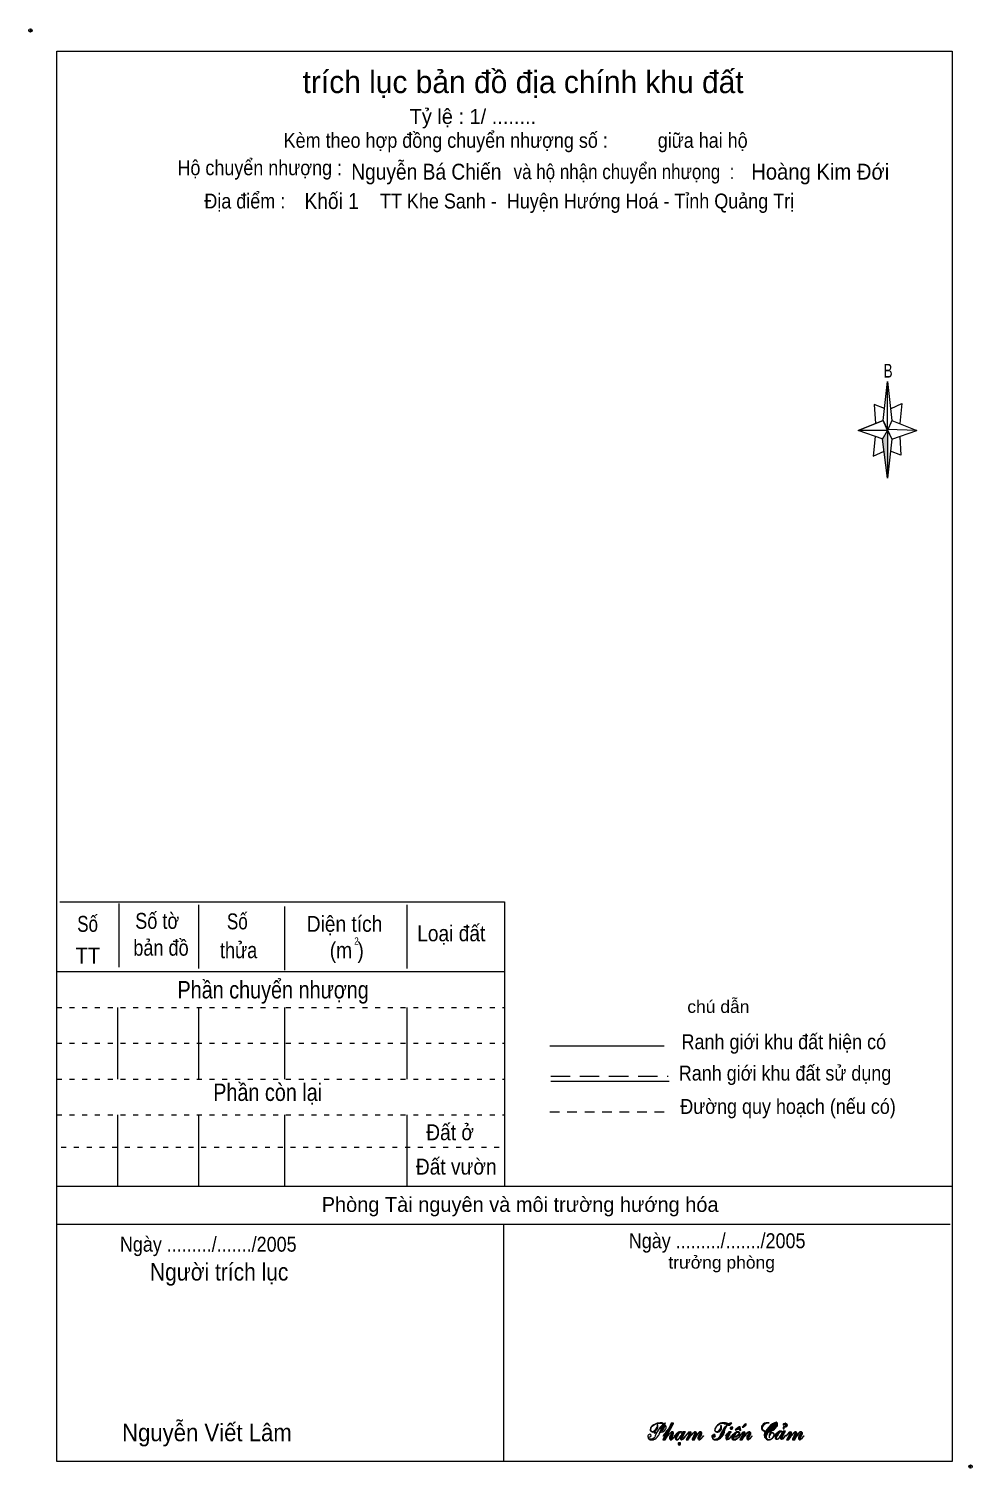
# Model space of a CAD drawing. Header units: centimetres. Extents: x 0.4 to 41.3, y 0.7 to 29.8.
# Drawn here: x 22.38 to 41.34, y 0.75 to 29.68 of the extents above; entities that cross this region are included whole.
import ezdxf
from ezdxf.enums import TextEntityAlignment as Align

# ---------------------------------------------------------------- set-up
doc = ezdxf.new("R2010")
doc.units = ezdxf.units.CM
doc.header["$LTSCALE"] = 0.13
doc.header["$PDMODE"] = 32
doc.header["$PDSIZE"] = 0.065
for name, pattern in [('DOTTED', [1.5, 0.3, -1.2]), ('MEDIUM_DASHED', [4.5, 3, -1.5]), ('SHORT_DASHED', [2.7, 1.5, -1.2])]:
    doc.linetypes.add(name, pattern=pattern)
doc.layers.add('1', color=7, linetype='DOTTED', lineweight=13)
doc.layers.add('5', color=7, linetype='Continuous', lineweight=13)
doc.layers.add('34', color=7, linetype='Continuous')

msp = doc.modelspace()

# ---------------------------------------------------------------- hatches: boundary and pattern name
at = {"layer": '5'}
for points in [[(39.64, 21.61), (39.64, 20.65), (39.54, 21.43)], [(35.11, 1.5), (35.09, 1.49), (35.07, 1.48), (35.08, 1.51), (35.09, 1.54), (35.09, 1.56), (35.1, 1.57), (35.11, 1.59), (35.12, 1.61), (35.14, 1.63), (35.15, 1.62), (35.16, 1.59), (35.16, 1.58), (35.15, 1.57), (35.14, 1.54), (35.13, 1.52)], [(35.25, 1.56), (35.24, 1.54), (35.2, 1.5), (35.17, 1.45), (35.13, 1.4), (35.13, 1.39), (35.16, 1.44), (35.19, 1.47), (35.21, 1.5), (35.22, 1.5), (35.22, 1.5), (35.21, 1.48), (35.19, 1.44), (35.17, 1.41), (35.16, 1.39), (35.14, 1.35), (35.12, 1.32), (35.17, 1.32), (35.19, 1.35), (35.22, 1.39), (35.27, 1.45), (35.29, 1.47), (35.31, 1.48), (35.31, 1.47), (35.3, 1.45), (35.27, 1.4), (35.26, 1.38), (35.26, 1.36), (35.26, 1.34), (35.27, 1.33), (35.27, 1.32), (35.29, 1.32), (35.31, 1.33), (35.33, 1.35), (35.37, 1.39), (35.37, 1.4), (35.35, 1.37), (35.33, 1.36), (35.32, 1.34), (35.3, 1.33), (35.29, 1.33), (35.28, 1.33), (35.28, 1.33), (35.29, 1.34), (35.29, 1.34), (35.31, 1.37), (35.33, 1.41), (35.34, 1.45), (35.33, 1.47), (35.33, 1.48), (35.32, 1.48), (35.3, 1.48), (35.28, 1.46), (35.23, 1.41), (35.2, 1.38), (35.2, 1.37), (35.2, 1.38), (35.28, 1.53), (35.33, 1.63), (35.34, 1.64), (35.34, 1.65), (35.34, 1.65), (35.33, 1.65), (35.33, 1.65), (35.29, 1.65), (35.25, 1.56)], [(35.36, 1.4), (35.43, 1.4), (35.43, 1.41), (35.43, 1.41), (35.44, 1.43), (35.45, 1.45), (35.47, 1.46), (35.48, 1.48), (35.49, 1.48), (35.5, 1.48), (35.51, 1.47), (35.51, 1.46), (35.5, 1.44), (35.49, 1.4), (35.53, 1.4), (35.55, 1.43), (35.55, 1.43), (35.55, 1.43), (35.55, 1.44), (35.56, 1.44), (35.56, 1.45), (35.56, 1.45), (35.57, 1.47), (35.58, 1.48), (35.58, 1.48), (35.57, 1.48), (35.56, 1.48), (35.55, 1.48), (35.54, 1.48), (35.54, 1.48), (35.53, 1.48), (35.52, 1.47), (35.52, 1.46), (35.51, 1.47), (35.5, 1.48), (35.48, 1.48), (35.46, 1.48), (35.44, 1.47), (35.39, 1.43), (35.38, 1.42), (35.37, 1.41), (35.37, 1.41)], [(35.62, 1.44), (35.65, 1.46), (35.66, 1.48), (35.67, 1.47), (35.65, 1.43), (35.64, 1.41), (35.63, 1.39), (35.6, 1.34), (35.59, 1.32), (35.59, 1.32), (35.6, 1.32), (35.62, 1.32), (35.63, 1.32), (35.64, 1.33), (35.66, 1.36), (35.68, 1.39), (35.7, 1.41), (35.74, 1.46), (35.77, 1.48), (35.77, 1.47), (35.74, 1.39), (35.71, 1.34), (35.71, 1.32), (35.71, 1.32), (35.71, 1.32), (35.72, 1.32), (35.73, 1.32), (35.74, 1.32), (35.75, 1.32), (35.76, 1.32), (35.77, 1.35), (35.83, 1.43), (35.86, 1.47), (35.88, 1.48), (35.88, 1.47), (35.87, 1.44), (35.84, 1.4), (35.84, 1.38), (35.83, 1.37), (35.83, 1.36), (35.83, 1.34), (35.84, 1.33), (35.85, 1.32), (35.86, 1.32), (35.88, 1.33), (35.9, 1.35), (35.94, 1.39), (35.94, 1.4), (35.94, 1.39), (35.93, 1.39), (35.92, 1.38), (35.89, 1.34), (35.88, 1.33), (35.86, 1.33), (35.86, 1.33), (35.87, 1.36), (35.9, 1.41), (35.91, 1.44), (35.91, 1.46), (35.9, 1.47), (35.89, 1.48), (35.88, 1.48), (35.86, 1.48), (35.84, 1.46), (35.8, 1.41), (35.79, 1.4), (35.79, 1.4), (35.79, 1.4), (35.79, 1.4), (35.79, 1.41), (35.8, 1.45), (35.79, 1.47), (35.78, 1.48), (35.76, 1.48), (35.74, 1.46), (35.69, 1.41), (35.68, 1.4), (35.68, 1.4), (35.68, 1.4), (35.68, 1.41), (35.69, 1.46), (35.69, 1.47), (35.67, 1.48), (35.64, 1.47), (35.61, 1.43), (35.58, 1.4), (35.58, 1.39)], [(36.26, 1.38), (36.22, 1.34), (36.2, 1.33), (36.19, 1.33), (36.18, 1.32), (36.15, 1.33), (36.13, 1.34), (36.13, 1.35), (36.13, 1.37), (36.15, 1.38), (36.17, 1.38), (36.18, 1.4), (36.17, 1.42), (36.15, 1.43), (36.14, 1.42), (36.12, 1.41), (36.11, 1.4), (36.11, 1.38), (36.12, 1.36), (36.13, 1.34), (36.16, 1.32), (36.19, 1.32), (36.22, 1.32), (36.24, 1.33), (36.26, 1.34), (36.28, 1.35), (36.31, 1.38), (36.34, 1.42), (36.35, 1.44), (36.36, 1.47), (36.37, 1.52), (36.38, 1.55), (36.4, 1.58), (36.41, 1.6), (36.41, 1.6), (36.4, 1.6), (36.37, 1.57), (36.35, 1.55), (36.34, 1.53), (36.31, 1.48), (36.28, 1.43), (36.26, 1.38)], [(36.29, 1.61), (36.28, 1.57), (36.28, 1.55), (36.28, 1.55), (36.27, 1.53), (36.24, 1.5), (36.22, 1.48), (36.21, 1.48), (36.19, 1.48), (36.18, 1.49), (36.17, 1.51), (36.18, 1.54), (36.19, 1.56), (36.2, 1.59), (36.23, 1.61), (36.27, 1.64), (36.3, 1.65), (36.32, 1.65), (36.34, 1.65), (36.36, 1.64), (36.37, 1.64), (36.38, 1.64), (36.4, 1.63), (36.43, 1.61), (36.45, 1.61), (36.47, 1.61), (36.48, 1.62), (36.5, 1.64), (36.51, 1.65), (36.51, 1.65), (36.5, 1.65), (36.49, 1.65), (36.48, 1.65), (36.46, 1.64), (36.41, 1.65), (36.38, 1.66), (36.35, 1.66), (36.31, 1.66), (36.28, 1.65), (36.25, 1.63), (36.22, 1.61), (36.2, 1.59), (36.18, 1.56), (36.17, 1.54), (36.17, 1.51), (36.17, 1.5), (36.18, 1.49), (36.19, 1.48), (36.21, 1.47), (36.23, 1.47), (36.25, 1.48), (36.27, 1.49), (36.29, 1.51), (36.3, 1.53), (36.3, 1.56), (36.3, 1.59), (36.29, 1.61), (36.29, 1.61)], [(36.43, 1.45), (36.43, 1.45), (36.43, 1.44), (36.42, 1.43), (36.41, 1.4), (36.39, 1.37), (36.39, 1.35), (36.39, 1.34), (36.4, 1.33), (36.4, 1.32), (36.41, 1.32), (36.44, 1.33), (36.47, 1.35), (36.49, 1.37), (36.5, 1.39), (36.5, 1.4), (36.49, 1.38), (36.47, 1.36), (36.44, 1.33), (36.42, 1.33), (36.42, 1.33), (36.43, 1.36), (36.47, 1.43), (36.47, 1.44), (36.48, 1.46), (36.5, 1.47), (36.5, 1.48), (36.49, 1.48), (36.45, 1.48), (36.42, 1.44), (36.38, 1.39), (36.38, 1.39)], [(36.48, 1.54), (36.49, 1.53), (36.51, 1.53), (36.52, 1.53), (36.53, 1.56), (36.53, 1.57), (36.51, 1.57), (36.49, 1.57), (36.48, 1.56)], [(36.53, 1.42), (36.58, 1.42), (36.58, 1.43), (36.59, 1.43), (36.59, 1.44), (36.6, 1.45), (36.62, 1.47), (36.64, 1.47), (36.64, 1.47), (36.65, 1.46), (36.65, 1.44), (36.64, 1.42), (36.66, 1.42), (36.67, 1.43), (36.67, 1.45), (36.67, 1.46), (36.66, 1.47), (36.65, 1.48), (36.63, 1.48), (36.6, 1.48), (36.58, 1.46)], [(36.58, 1.52), (36.59, 1.51), (36.65, 1.54), (36.68, 1.5), (36.69, 1.51), (36.68, 1.58), (36.66, 1.58)], [(36.76, 1.48), (36.73, 1.47), (36.71, 1.44), (36.67, 1.4), (36.67, 1.39), (36.71, 1.44), (36.72, 1.46), (36.73, 1.47), (36.75, 1.48), (36.75, 1.48), (36.75, 1.47), (36.75, 1.47), (36.73, 1.43), (36.71, 1.39), (36.68, 1.34), (36.67, 1.32), (36.67, 1.32), (36.68, 1.32), (36.68, 1.32), (36.69, 1.32), (36.71, 1.32), (36.72, 1.32), (36.74, 1.35), (36.77, 1.4), (36.79, 1.41), (36.8, 1.43), (36.82, 1.46), (36.84, 1.48), (36.86, 1.48), (36.86, 1.47), (36.85, 1.44), (36.82, 1.4), (36.81, 1.38), (36.81, 1.36), (36.81, 1.34), (36.82, 1.33), (36.83, 1.32), (36.84, 1.32), (36.86, 1.33), (36.88, 1.35), (36.92, 1.39), (36.92, 1.4), (36.9, 1.38), (36.87, 1.34), (36.85, 1.33), (36.84, 1.32), (36.83, 1.33), (36.85, 1.36), (36.88, 1.41), (36.89, 1.43), (36.89, 1.44), (36.89, 1.46), (36.88, 1.47), (36.87, 1.48), (36.86, 1.48), (36.83, 1.46), (36.78, 1.41), (36.77, 1.4), (36.76, 1.39), (36.77, 1.4), (36.77, 1.41), (36.77, 1.42), (36.78, 1.44), (36.78, 1.45), (36.78, 1.46), (36.77, 1.47), (36.76, 1.48)], [(36.72, 1.57), (36.74, 1.57), (36.79, 1.61), (36.8, 1.62), (36.8, 1.63), (36.8, 1.64), (36.79, 1.64), (36.77, 1.63)], [(37.23, 1.66), (37.24, 1.66), (37.25, 1.66), (37.26, 1.66), (37.26, 1.66), (37.25, 1.66), (37.23, 1.66), (37.2, 1.66), (37.18, 1.65), (37.17, 1.65), (37.14, 1.63), (37.13, 1.61), (37.11, 1.59), (37.11, 1.56), (37.11, 1.54), (37.12, 1.52), (37.16, 1.49), (37.18, 1.48), (37.18, 1.47), (37.17, 1.46), (37.16, 1.41), (37.17, 1.39), (37.17, 1.37), (37.19, 1.35), (37.21, 1.33), (37.23, 1.32), (37.26, 1.32), (37.28, 1.33), (37.31, 1.34), (37.33, 1.35), (37.35, 1.37), (37.36, 1.4), (37.36, 1.42), (37.36, 1.44), (37.35, 1.45), (37.34, 1.46), (37.32, 1.46), (37.3, 1.46), (37.28, 1.45), (37.26, 1.42), (37.26, 1.39), (37.26, 1.39), (37.26, 1.37), (37.27, 1.36), (37.27, 1.37), (37.27, 1.39), (37.27, 1.4), (37.28, 1.41), (37.29, 1.43), (37.3, 1.45), (37.33, 1.46), (37.34, 1.45), (37.35, 1.44), (37.36, 1.42), (37.35, 1.4), (37.34, 1.38), (37.33, 1.36), (37.31, 1.34), (37.29, 1.32), (37.26, 1.32), (37.24, 1.32), (37.22, 1.33), (37.21, 1.35), (37.21, 1.37), (37.21, 1.4), (37.22, 1.43), (37.25, 1.48), (37.28, 1.48), (37.3, 1.49), (37.34, 1.51), (37.37, 1.53), (37.39, 1.55), (37.41, 1.58), (37.43, 1.6), (37.43, 1.63), (37.43, 1.65), (37.42, 1.66), (37.41, 1.67), (37.4, 1.67), (37.37, 1.66), (37.33, 1.64), (37.29, 1.61), (37.26, 1.58), (37.24, 1.56), (37.23, 1.54), (37.21, 1.52), (37.2, 1.5), (37.19, 1.49), (37.19, 1.48), (37.17, 1.49), (37.14, 1.51), (37.13, 1.52), (37.13, 1.54), (37.13, 1.57), (37.14, 1.59), (37.16, 1.62), (37.18, 1.64), (37.21, 1.65)], [(37.37, 1.55), (37.33, 1.52), (37.29, 1.5), (37.27, 1.49), (37.25, 1.49), (37.27, 1.53), (37.32, 1.6), (37.34, 1.63), (37.36, 1.65), (37.38, 1.66), (37.4, 1.66), (37.41, 1.66), (37.42, 1.64), (37.41, 1.62), (37.4, 1.6)], [(37.37, 1.41), (37.44, 1.41), (37.44, 1.42), (37.44, 1.42), (37.45, 1.44), (37.46, 1.46), (37.48, 1.47), (37.49, 1.49), (37.5, 1.49), (37.51, 1.49), (37.52, 1.48), (37.52, 1.47), (37.51, 1.45), (37.5, 1.41), (37.54, 1.41), (37.56, 1.44), (37.56, 1.44), (37.56, 1.44), (37.56, 1.45), (37.57, 1.45), (37.57, 1.46), (37.57, 1.46), (37.58, 1.48), (37.59, 1.49), (37.59, 1.49), (37.58, 1.49), (37.57, 1.49), (37.56, 1.49), (37.55, 1.49), (37.55, 1.49), (37.54, 1.49), (37.53, 1.48), (37.53, 1.47), (37.52, 1.48), (37.51, 1.49), (37.49, 1.49), (37.47, 1.49), (37.45, 1.48), (37.4, 1.44), (37.39, 1.43), (37.38, 1.42), (37.38, 1.42)], [(37.54, 1.55), (37.54, 1.55), (37.54, 1.54), (37.55, 1.54), (37.55, 1.54), (37.55, 1.54), (37.56, 1.54), (37.56, 1.54), (37.56, 1.54), (37.56, 1.55), (37.55, 1.55), (37.55, 1.55), (37.55, 1.56), (37.55, 1.56), (37.55, 1.56), (37.55, 1.57), (37.56, 1.57), (37.57, 1.57), (37.58, 1.58), (37.59, 1.58), (37.6, 1.58), (37.61, 1.59), (37.62, 1.59), (37.62, 1.6), (37.63, 1.61), (37.63, 1.62), (37.62, 1.62), (37.62, 1.63), (37.62, 1.63), (37.61, 1.64), (37.61, 1.64), (37.6, 1.64), (37.59, 1.65), (37.58, 1.65), (37.57, 1.64), (37.56, 1.64), (37.55, 1.64), (37.55, 1.64), (37.54, 1.63), (37.54, 1.63), (37.54, 1.62), (37.54, 1.62), (37.54, 1.61), (37.55, 1.61), (37.55, 1.62), (37.56, 1.63), (37.57, 1.63), (37.58, 1.63), (37.59, 1.63), (37.59, 1.63), (37.6, 1.62), (37.6, 1.61), (37.59, 1.61), (37.59, 1.6), (37.57, 1.59), (37.56, 1.58), (37.55, 1.58), (37.55, 1.57), (37.54, 1.57), (37.54, 1.57), (37.54, 1.57), (37.54, 1.56)], [(37.64, 1.44), (37.67, 1.46), (37.68, 1.48), (37.69, 1.47), (37.67, 1.43), (37.66, 1.41), (37.65, 1.39), (37.62, 1.34), (37.61, 1.32), (37.61, 1.32), (37.62, 1.32), (37.64, 1.32), (37.65, 1.32), (37.66, 1.33), (37.68, 1.36), (37.7, 1.39), (37.72, 1.41), (37.76, 1.46), (37.79, 1.48), (37.79, 1.47), (37.76, 1.39), (37.73, 1.34), (37.73, 1.32), (37.73, 1.32), (37.73, 1.32), (37.74, 1.32), (37.75, 1.32), (37.76, 1.32), (37.77, 1.32), (37.78, 1.32), (37.79, 1.35), (37.85, 1.43), (37.88, 1.47), (37.9, 1.48), (37.9, 1.47), (37.89, 1.44), (37.86, 1.4), (37.86, 1.38), (37.85, 1.37), (37.85, 1.36), (37.85, 1.34), (37.86, 1.33), (37.87, 1.32), (37.88, 1.32), (37.9, 1.33), (37.92, 1.35), (37.96, 1.39), (37.96, 1.4), (37.96, 1.39), (37.95, 1.39), (37.94, 1.38), (37.91, 1.34), (37.9, 1.33), (37.88, 1.33), (37.88, 1.33), (37.89, 1.36), (37.92, 1.41), (37.93, 1.44), (37.93, 1.46), (37.92, 1.47), (37.91, 1.48), (37.9, 1.48), (37.88, 1.48), (37.86, 1.46), (37.82, 1.41), (37.81, 1.4), (37.81, 1.4), (37.81, 1.4), (37.81, 1.4), (37.81, 1.41), (37.82, 1.45), (37.81, 1.47), (37.8, 1.48), (37.78, 1.48), (37.76, 1.46), (37.71, 1.41), (37.7, 1.4), (37.7, 1.4), (37.7, 1.4), (37.7, 1.41), (37.71, 1.46), (37.71, 1.47), (37.69, 1.48), (37.66, 1.47), (37.63, 1.43), (37.6, 1.4), (37.6, 1.39)], [(35.36, 1.4), (35.36, 1.4), (35.36, 1.4), (35.36, 1.39), (35.36, 1.39), (35.37, 1.39), (35.37, 1.4), (35.37, 1.4), (35.37, 1.4), (35.37, 1.38), (35.37, 1.37), (35.37, 1.35), (35.38, 1.33), (35.39, 1.32), (35.41, 1.32), (35.42, 1.32), (35.44, 1.33), (35.46, 1.35), (35.47, 1.36), (35.47, 1.37), (35.47, 1.35), (35.48, 1.34), (35.48, 1.33), (35.49, 1.32), (35.5, 1.32), (35.53, 1.33), (35.56, 1.36), (35.58, 1.39), (35.58, 1.4), (35.55, 1.37), (35.54, 1.35), (35.53, 1.34), (35.52, 1.33), (35.51, 1.33), (35.5, 1.33), (35.5, 1.33), (35.5, 1.34), (35.51, 1.35), (35.53, 1.4), (35.49, 1.4), (35.48, 1.4), (35.47, 1.38), (35.46, 1.37), (35.45, 1.35), (35.43, 1.33), (35.41, 1.32), (35.4, 1.33), (35.4, 1.34), (35.4, 1.36), (35.42, 1.39), (35.43, 1.4)], [(35.43, 1.23), (35.43, 1.23), (35.44, 1.22), (35.45, 1.21), (35.47, 1.22), (35.48, 1.23), (35.48, 1.25), (35.48, 1.26), (35.46, 1.26), (35.45, 1.26), (35.44, 1.26), (35.43, 1.25)], [(36.53, 1.42), (36.52, 1.42), (36.52, 1.41), (36.51, 1.4), (36.51, 1.4), (36.5, 1.39), (36.5, 1.39), (36.5, 1.39), (36.5, 1.38), (36.51, 1.39), (36.51, 1.39), (36.51, 1.38), (36.51, 1.38), (36.51, 1.37), (36.51, 1.37), (36.51, 1.36), (36.51, 1.35), (36.52, 1.33), (36.54, 1.32), (36.56, 1.32), (36.58, 1.32), (36.59, 1.32), (36.59, 1.33), (36.6, 1.33), (36.61, 1.33), (36.62, 1.34), (36.63, 1.35), (36.63, 1.35), (36.64, 1.35), (36.64, 1.36), (36.65, 1.37), (36.66, 1.37), (36.66, 1.37), (36.66, 1.38), (36.67, 1.38), (36.67, 1.39), (36.65, 1.37), (36.64, 1.36), (36.63, 1.35), (36.61, 1.34), (36.59, 1.33), (36.58, 1.33), (36.57, 1.32), (36.55, 1.33), (36.55, 1.34), (36.55, 1.35), (36.55, 1.35), (36.55, 1.36), (36.55, 1.36), (36.56, 1.37), (36.56, 1.37), (36.56, 1.37), (36.58, 1.38), (36.61, 1.38), (36.62, 1.39), (36.63, 1.4), (36.64, 1.4), (36.65, 1.41), (36.66, 1.42), (36.64, 1.42), (36.63, 1.42), (36.63, 1.41), (36.59, 1.38), (36.56, 1.38), (36.56, 1.38), (36.57, 1.4), (36.58, 1.41), (36.58, 1.42)], [(37.37, 1.41), (37.37, 1.41), (37.37, 1.41), (37.37, 1.4), (37.37, 1.4), (37.38, 1.4), (37.38, 1.41), (37.38, 1.41), (37.38, 1.41), (37.38, 1.39), (37.38, 1.38), (37.38, 1.36), (37.39, 1.34), (37.4, 1.33), (37.42, 1.33), (37.43, 1.33), (37.45, 1.34), (37.47, 1.36), (37.48, 1.37), (37.48, 1.38), (37.48, 1.36), (37.49, 1.35), (37.49, 1.34), (37.5, 1.33), (37.51, 1.33), (37.54, 1.34), (37.57, 1.37), (37.59, 1.4), (37.59, 1.41), (37.56, 1.38), (37.55, 1.36), (37.54, 1.35), (37.53, 1.34), (37.52, 1.34), (37.51, 1.34), (37.51, 1.34), (37.51, 1.35), (37.52, 1.36), (37.54, 1.41), (37.5, 1.41), (37.49, 1.41), (37.48, 1.39), (37.47, 1.38), (37.46, 1.36), (37.44, 1.34), (37.42, 1.33), (37.41, 1.34), (37.41, 1.35), (37.41, 1.37), (37.43, 1.4), (37.44, 1.41)]]:
    msp.add_hatch(color=256, dxfattribs=at).paths.add_polyline_path(points)

# ---------------------------------------------------------------- linework, layer by layer
at = {"layer": '1', "linetype": 'Continuous'}
msp.add_line((22.94, 10.73), (31.94, 10.73), dxfattribs=at)
at = {"layer": '1'}
for p, q in [((22.94, 10.01), (31.94, 10.01)), ((22.94, 9.29), (31.94, 9.29)), ((22.94, 9.29), (31.94, 9.29)), ((22.94, 8.57), (31.94, 8.57)), ((22.94, 8.57), (31.94, 8.57)), ((22.94, 7.85), (31.94, 7.85)), ((22.94, 7.85), (31.94, 7.85)), ((23.03, 7.2), (31.94, 7.2)), ((23.03, 7.2), (31.94, 7.2))]:
    msp.add_line(p, q, dxfattribs=at)
at = {"layer": '5'}
for p, q in [((39.55, 21.81), (39.64, 22.59)), ((39.73, 21.81), (40.23, 21.61)), ((39.55, 21.43), (39.05, 21.61)), ((39.73, 21.43), (39.64, 20.65)), ((39.89, 21.49), (39.91, 21.11)), ((39.91, 21.11), (39.7, 21.19)), ((23, 12.13), (31.94, 12.13)), ((24.19, 12.1), (24.19, 10.82)), ((25.79, 12.07), (25.79, 10.79)), ((27.52, 12.04), (27.52, 10.76)), ((29.98, 12.07), (29.98, 10.79)), ((31.94, 12.13), (31.94, 6.42)), ((24.16, 10.01), (24.16, 8.57)), ((25.79, 10.01), (25.79, 8.57)), ((27.52, 10.01), (27.52, 8.57)), ((29.98, 10.01), (29.98, 8.57)), ((32.85, 9.24), (35.15, 9.24)), ((32.87, 8.53), (35.25, 8.53)), ((24.16, 7.85), (24.16, 6.42)), ((25.79, 7.85), (25.79, 6.42)), ((27.52, 7.85), (27.52, 6.42)), ((29.98, 7.85), (29.98, 6.42)), ((22.94, 6.42), (40.94, 6.42)), ((22.94, 5.65), (40.9, 5.65)), ((31.92, 5.65), (31.92, 0.88))]:
    msp.add_line(p, q, dxfattribs=at)
at = {"layer": '5', "linetype": 'MEDIUM_DASHED'}
msp.add_line((32.87, 8.63), (35.23, 8.63), dxfattribs=at)
at = {"layer": '5', "linetype": 'SHORT_DASHED'}
msp.add_line((32.85, 7.91), (35.23, 7.91), dxfattribs=at)
at = {"layer": '5'}
for points in [[(22.94, 29.23), (40.94, 29.23), (40.94, 0.88), (22.94, 0.88)], [(39.64, 22.59), (39.73, 21.81), (39.64, 21.61)], [(39.64, 21.61), (39.05, 21.61), (39.55, 21.81), (39.73, 21.43), (40.23, 21.61), (39.64, 21.63)], [(39.64, 21.61), (39.64, 20.65), (39.54, 21.43)], [(35.11, 1.5), (35.09, 1.49), (35.07, 1.48), (35.08, 1.51), (35.09, 1.54), (35.09, 1.56), (35.1, 1.57), (35.11, 1.59), (35.12, 1.61), (35.14, 1.63), (35.15, 1.62), (35.16, 1.59), (35.16, 1.58), (35.15, 1.57), (35.14, 1.54), (35.13, 1.52)], [(35.25, 1.56), (35.24, 1.54), (35.2, 1.5), (35.17, 1.45), (35.13, 1.4), (35.13, 1.39), (35.16, 1.44), (35.19, 1.47), (35.21, 1.5), (35.22, 1.5), (35.22, 1.5), (35.21, 1.48), (35.19, 1.44), (35.17, 1.41), (35.16, 1.39), (35.14, 1.35), (35.12, 1.32), (35.17, 1.32), (35.19, 1.35), (35.22, 1.39), (35.27, 1.45), (35.29, 1.47), (35.31, 1.48), (35.31, 1.47), (35.3, 1.45), (35.27, 1.4), (35.26, 1.38), (35.26, 1.36), (35.26, 1.34), (35.27, 1.33), (35.27, 1.32), (35.29, 1.32), (35.31, 1.33), (35.33, 1.35), (35.37, 1.39), (35.37, 1.4), (35.35, 1.37), (35.33, 1.36), (35.32, 1.34), (35.3, 1.33), (35.29, 1.33), (35.28, 1.33), (35.28, 1.33), (35.29, 1.34), (35.29, 1.34), (35.31, 1.37), (35.33, 1.41), (35.34, 1.45), (35.33, 1.47), (35.33, 1.48), (35.32, 1.48), (35.3, 1.48), (35.28, 1.46), (35.23, 1.41), (35.2, 1.38), (35.2, 1.37), (35.2, 1.38), (35.28, 1.53), (35.33, 1.63), (35.34, 1.64), (35.34, 1.65), (35.34, 1.65), (35.33, 1.65), (35.33, 1.65), (35.29, 1.65), (35.25, 1.56)], [(35.36, 1.4), (35.43, 1.4), (35.43, 1.41), (35.43, 1.41), (35.44, 1.43), (35.45, 1.45), (35.47, 1.46), (35.48, 1.48), (35.49, 1.48), (35.5, 1.48), (35.51, 1.47), (35.51, 1.46), (35.5, 1.44), (35.49, 1.4), (35.53, 1.4), (35.55, 1.43), (35.55, 1.43), (35.55, 1.43), (35.55, 1.44), (35.56, 1.44), (35.56, 1.45), (35.56, 1.45), (35.57, 1.47), (35.58, 1.48), (35.58, 1.48), (35.57, 1.48), (35.56, 1.48), (35.55, 1.48), (35.54, 1.48), (35.54, 1.48), (35.53, 1.48), (35.52, 1.47), (35.52, 1.46), (35.51, 1.47), (35.5, 1.48), (35.48, 1.48), (35.46, 1.48), (35.44, 1.47), (35.39, 1.43), (35.38, 1.42), (35.37, 1.41), (35.37, 1.41)], [(35.62, 1.44), (35.65, 1.46), (35.66, 1.48), (35.67, 1.47), (35.65, 1.43), (35.64, 1.41), (35.63, 1.39), (35.6, 1.34), (35.59, 1.32), (35.59, 1.32), (35.6, 1.32), (35.62, 1.32), (35.63, 1.32), (35.64, 1.33), (35.66, 1.36), (35.68, 1.39), (35.7, 1.41), (35.74, 1.46), (35.77, 1.48), (35.77, 1.47), (35.74, 1.39), (35.71, 1.34), (35.71, 1.32), (35.71, 1.32), (35.71, 1.32), (35.72, 1.32), (35.73, 1.32), (35.74, 1.32), (35.75, 1.32), (35.76, 1.32), (35.77, 1.35), (35.83, 1.43), (35.86, 1.47), (35.88, 1.48), (35.88, 1.47), (35.87, 1.44), (35.84, 1.4), (35.84, 1.38), (35.83, 1.37), (35.83, 1.36), (35.83, 1.34), (35.84, 1.33), (35.85, 1.32), (35.86, 1.32), (35.88, 1.33), (35.9, 1.35), (35.94, 1.39), (35.94, 1.4), (35.94, 1.39), (35.93, 1.39), (35.92, 1.38), (35.89, 1.34), (35.88, 1.33), (35.86, 1.33), (35.86, 1.33), (35.87, 1.36), (35.9, 1.41), (35.91, 1.44), (35.91, 1.46), (35.9, 1.47), (35.89, 1.48), (35.88, 1.48), (35.86, 1.48), (35.84, 1.46), (35.8, 1.41), (35.79, 1.4), (35.79, 1.4), (35.79, 1.4), (35.79, 1.4), (35.79, 1.41), (35.8, 1.45), (35.79, 1.47), (35.78, 1.48), (35.76, 1.48), (35.74, 1.46), (35.69, 1.41), (35.68, 1.4), (35.68, 1.4), (35.68, 1.4), (35.68, 1.41), (35.69, 1.46), (35.69, 1.47), (35.67, 1.48), (35.64, 1.47), (35.61, 1.43), (35.58, 1.4), (35.58, 1.39)], [(36.26, 1.38), (36.22, 1.34), (36.2, 1.33), (36.19, 1.33), (36.18, 1.32), (36.15, 1.33), (36.13, 1.34), (36.13, 1.35), (36.13, 1.37), (36.15, 1.38), (36.17, 1.38), (36.18, 1.4), (36.17, 1.42), (36.15, 1.43), (36.14, 1.42), (36.12, 1.41), (36.11, 1.4), (36.11, 1.38), (36.12, 1.36), (36.13, 1.34), (36.16, 1.32), (36.19, 1.32), (36.22, 1.32), (36.24, 1.33), (36.26, 1.34), (36.28, 1.35), (36.31, 1.38), (36.34, 1.42), (36.35, 1.44), (36.36, 1.47), (36.37, 1.52), (36.38, 1.55), (36.4, 1.58), (36.41, 1.6), (36.41, 1.6), (36.4, 1.6), (36.37, 1.57), (36.35, 1.55), (36.34, 1.53), (36.31, 1.48), (36.28, 1.43), (36.26, 1.38)], [(36.29, 1.61), (36.28, 1.57), (36.28, 1.55), (36.28, 1.55), (36.27, 1.53), (36.24, 1.5), (36.22, 1.48), (36.21, 1.48), (36.19, 1.48), (36.18, 1.49), (36.17, 1.51), (36.18, 1.54), (36.19, 1.56), (36.2, 1.59), (36.23, 1.61), (36.27, 1.64), (36.3, 1.65), (36.32, 1.65), (36.34, 1.65), (36.36, 1.64), (36.37, 1.64), (36.38, 1.64), (36.4, 1.63), (36.43, 1.61), (36.45, 1.61), (36.47, 1.61), (36.48, 1.62), (36.5, 1.64), (36.51, 1.65), (36.51, 1.65), (36.5, 1.65), (36.49, 1.65), (36.48, 1.65), (36.46, 1.64), (36.41, 1.65), (36.38, 1.66), (36.35, 1.66), (36.31, 1.66), (36.28, 1.65), (36.25, 1.63), (36.22, 1.61), (36.2, 1.59), (36.18, 1.56), (36.17, 1.54), (36.17, 1.51), (36.17, 1.5), (36.18, 1.49), (36.19, 1.48), (36.21, 1.47), (36.23, 1.47), (36.25, 1.48), (36.27, 1.49), (36.29, 1.51), (36.3, 1.53), (36.3, 1.56), (36.3, 1.59), (36.29, 1.61), (36.29, 1.61)], [(36.43, 1.45), (36.43, 1.45), (36.43, 1.44), (36.42, 1.43), (36.41, 1.4), (36.39, 1.37), (36.39, 1.35), (36.39, 1.34), (36.4, 1.33), (36.4, 1.32), (36.41, 1.32), (36.44, 1.33), (36.47, 1.35), (36.49, 1.37), (36.5, 1.39), (36.5, 1.4), (36.49, 1.38), (36.47, 1.36), (36.44, 1.33), (36.42, 1.33), (36.42, 1.33), (36.43, 1.36), (36.47, 1.43), (36.47, 1.44), (36.48, 1.46), (36.5, 1.47), (36.5, 1.48), (36.49, 1.48), (36.45, 1.48), (36.42, 1.44), (36.38, 1.39), (36.38, 1.39)], [(36.48, 1.54), (36.49, 1.53), (36.51, 1.53), (36.52, 1.53), (36.53, 1.56), (36.53, 1.57), (36.51, 1.57), (36.49, 1.57), (36.48, 1.56)], [(36.53, 1.42), (36.58, 1.42), (36.58, 1.43), (36.59, 1.43), (36.59, 1.44), (36.6, 1.45), (36.62, 1.47), (36.64, 1.47), (36.64, 1.47), (36.65, 1.46), (36.65, 1.44), (36.64, 1.42), (36.66, 1.42), (36.67, 1.43), (36.67, 1.45), (36.67, 1.46), (36.66, 1.47), (36.65, 1.48), (36.63, 1.48), (36.6, 1.48), (36.58, 1.46)], [(36.58, 1.52), (36.59, 1.51), (36.65, 1.54), (36.68, 1.5), (36.69, 1.51), (36.68, 1.58), (36.66, 1.58)], [(36.76, 1.48), (36.73, 1.47), (36.71, 1.44), (36.67, 1.4), (36.67, 1.39), (36.71, 1.44), (36.72, 1.46), (36.73, 1.47), (36.75, 1.48), (36.75, 1.48), (36.75, 1.47), (36.75, 1.47), (36.73, 1.43), (36.71, 1.39), (36.68, 1.34), (36.67, 1.32), (36.67, 1.32), (36.68, 1.32), (36.68, 1.32), (36.69, 1.32), (36.71, 1.32), (36.72, 1.32), (36.74, 1.35), (36.77, 1.4), (36.79, 1.41), (36.8, 1.43), (36.82, 1.46), (36.84, 1.48), (36.86, 1.48), (36.86, 1.47), (36.85, 1.44), (36.82, 1.4), (36.81, 1.38), (36.81, 1.36), (36.81, 1.34), (36.82, 1.33), (36.83, 1.32), (36.84, 1.32), (36.86, 1.33), (36.88, 1.35), (36.92, 1.39), (36.92, 1.4), (36.9, 1.38), (36.87, 1.34), (36.85, 1.33), (36.84, 1.32), (36.83, 1.33), (36.85, 1.36), (36.88, 1.41), (36.89, 1.43), (36.89, 1.44), (36.89, 1.46), (36.88, 1.47), (36.87, 1.48), (36.86, 1.48), (36.83, 1.46), (36.78, 1.41), (36.77, 1.4), (36.76, 1.39), (36.77, 1.4), (36.77, 1.41), (36.77, 1.42), (36.78, 1.44), (36.78, 1.45), (36.78, 1.46), (36.77, 1.47), (36.76, 1.48)], [(36.72, 1.57), (36.74, 1.57), (36.79, 1.61), (36.8, 1.62), (36.8, 1.63), (36.8, 1.64), (36.79, 1.64), (36.77, 1.63)], [(37.23, 1.66), (37.24, 1.66), (37.25, 1.66), (37.26, 1.66), (37.26, 1.66), (37.25, 1.66), (37.23, 1.66), (37.2, 1.66), (37.18, 1.65), (37.17, 1.65), (37.14, 1.63), (37.13, 1.61), (37.11, 1.59), (37.11, 1.56), (37.11, 1.54), (37.12, 1.52), (37.16, 1.49), (37.18, 1.48), (37.18, 1.47), (37.17, 1.46), (37.16, 1.41), (37.17, 1.39), (37.17, 1.37), (37.19, 1.35), (37.21, 1.33), (37.23, 1.32), (37.26, 1.32), (37.28, 1.33), (37.31, 1.34), (37.33, 1.35), (37.35, 1.37), (37.36, 1.4), (37.36, 1.42), (37.36, 1.44), (37.35, 1.45), (37.34, 1.46), (37.32, 1.46), (37.3, 1.46), (37.28, 1.45), (37.26, 1.42), (37.26, 1.39), (37.26, 1.39), (37.26, 1.37), (37.27, 1.36), (37.27, 1.37), (37.27, 1.39), (37.27, 1.4), (37.28, 1.41), (37.29, 1.43), (37.3, 1.45), (37.33, 1.46), (37.34, 1.45), (37.35, 1.44), (37.36, 1.42), (37.35, 1.4), (37.34, 1.38), (37.33, 1.36), (37.31, 1.34), (37.29, 1.32), (37.26, 1.32), (37.24, 1.32), (37.22, 1.33), (37.21, 1.35), (37.21, 1.37), (37.21, 1.4), (37.22, 1.43), (37.25, 1.48), (37.28, 1.48), (37.3, 1.49), (37.34, 1.51), (37.37, 1.53), (37.39, 1.55), (37.41, 1.58), (37.43, 1.6), (37.43, 1.63), (37.43, 1.65), (37.42, 1.66), (37.41, 1.67), (37.4, 1.67), (37.37, 1.66), (37.33, 1.64), (37.29, 1.61), (37.26, 1.58), (37.24, 1.56), (37.23, 1.54), (37.21, 1.52), (37.2, 1.5), (37.19, 1.49), (37.19, 1.48), (37.17, 1.49), (37.14, 1.51), (37.13, 1.52), (37.13, 1.54), (37.13, 1.57), (37.14, 1.59), (37.16, 1.62), (37.18, 1.64), (37.21, 1.65)], [(37.37, 1.55), (37.33, 1.52), (37.29, 1.5), (37.27, 1.49), (37.25, 1.49), (37.27, 1.53), (37.32, 1.6), (37.34, 1.63), (37.36, 1.65), (37.38, 1.66), (37.4, 1.66), (37.41, 1.66), (37.42, 1.64), (37.41, 1.62), (37.4, 1.6)], [(37.37, 1.41), (37.44, 1.41), (37.44, 1.42), (37.44, 1.42), (37.45, 1.44), (37.46, 1.46), (37.48, 1.47), (37.49, 1.49), (37.5, 1.49), (37.51, 1.49), (37.52, 1.48), (37.52, 1.47), (37.51, 1.45), (37.5, 1.41), (37.54, 1.41), (37.56, 1.44), (37.56, 1.44), (37.56, 1.44), (37.56, 1.45), (37.57, 1.45), (37.57, 1.46), (37.57, 1.46), (37.58, 1.48), (37.59, 1.49), (37.59, 1.49), (37.58, 1.49), (37.57, 1.49), (37.56, 1.49), (37.55, 1.49), (37.55, 1.49), (37.54, 1.49), (37.53, 1.48), (37.53, 1.47), (37.52, 1.48), (37.51, 1.49), (37.49, 1.49), (37.47, 1.49), (37.45, 1.48), (37.4, 1.44), (37.39, 1.43), (37.38, 1.42), (37.38, 1.42)], [(37.54, 1.55), (37.54, 1.55), (37.54, 1.54), (37.55, 1.54), (37.55, 1.54), (37.55, 1.54), (37.56, 1.54), (37.56, 1.54), (37.56, 1.54), (37.56, 1.55), (37.55, 1.55), (37.55, 1.55), (37.55, 1.56), (37.55, 1.56), (37.55, 1.56), (37.55, 1.57), (37.56, 1.57), (37.57, 1.57), (37.58, 1.58), (37.59, 1.58), (37.6, 1.58), (37.61, 1.59), (37.62, 1.59), (37.62, 1.6), (37.63, 1.61), (37.63, 1.62), (37.62, 1.62), (37.62, 1.63), (37.62, 1.63), (37.61, 1.64), (37.61, 1.64), (37.6, 1.64), (37.59, 1.65), (37.58, 1.65), (37.57, 1.64), (37.56, 1.64), (37.55, 1.64), (37.55, 1.64), (37.54, 1.63), (37.54, 1.63), (37.54, 1.62), (37.54, 1.62), (37.54, 1.61), (37.55, 1.61), (37.55, 1.62), (37.56, 1.63), (37.57, 1.63), (37.58, 1.63), (37.59, 1.63), (37.59, 1.63), (37.6, 1.62), (37.6, 1.61), (37.59, 1.61), (37.59, 1.6), (37.57, 1.59), (37.56, 1.58), (37.55, 1.58), (37.55, 1.57), (37.54, 1.57), (37.54, 1.57), (37.54, 1.57), (37.54, 1.56)], [(37.64, 1.44), (37.67, 1.46), (37.68, 1.48), (37.69, 1.47), (37.67, 1.43), (37.66, 1.41), (37.65, 1.39), (37.62, 1.34), (37.61, 1.32), (37.61, 1.32), (37.62, 1.32), (37.64, 1.32), (37.65, 1.32), (37.66, 1.33), (37.68, 1.36), (37.7, 1.39), (37.72, 1.41), (37.76, 1.46), (37.79, 1.48), (37.79, 1.47), (37.76, 1.39), (37.73, 1.34), (37.73, 1.32), (37.73, 1.32), (37.73, 1.32), (37.74, 1.32), (37.75, 1.32), (37.76, 1.32), (37.77, 1.32), (37.78, 1.32), (37.79, 1.35), (37.85, 1.43), (37.88, 1.47), (37.9, 1.48), (37.9, 1.47), (37.89, 1.44), (37.86, 1.4), (37.86, 1.38), (37.85, 1.37), (37.85, 1.36), (37.85, 1.34), (37.86, 1.33), (37.87, 1.32), (37.88, 1.32), (37.9, 1.33), (37.92, 1.35), (37.96, 1.39), (37.96, 1.4), (37.96, 1.39), (37.95, 1.39), (37.94, 1.38), (37.91, 1.34), (37.9, 1.33), (37.88, 1.33), (37.88, 1.33), (37.89, 1.36), (37.92, 1.41), (37.93, 1.44), (37.93, 1.46), (37.92, 1.47), (37.91, 1.48), (37.9, 1.48), (37.88, 1.48), (37.86, 1.46), (37.82, 1.41), (37.81, 1.4), (37.81, 1.4), (37.81, 1.4), (37.81, 1.4), (37.81, 1.41), (37.82, 1.45), (37.81, 1.47), (37.8, 1.48), (37.78, 1.48), (37.76, 1.46), (37.71, 1.41), (37.7, 1.4), (37.7, 1.4), (37.7, 1.4), (37.7, 1.41), (37.71, 1.46), (37.71, 1.47), (37.69, 1.48), (37.66, 1.47), (37.63, 1.43), (37.6, 1.4), (37.6, 1.39)], [(35.36, 1.4), (35.36, 1.4), (35.36, 1.4), (35.36, 1.39), (35.36, 1.39), (35.37, 1.39), (35.37, 1.4), (35.37, 1.4), (35.37, 1.4), (35.37, 1.38), (35.37, 1.37), (35.37, 1.35), (35.38, 1.33), (35.39, 1.32), (35.41, 1.32), (35.42, 1.32), (35.44, 1.33), (35.46, 1.35), (35.47, 1.36), (35.47, 1.37), (35.47, 1.35), (35.48, 1.34), (35.48, 1.33), (35.49, 1.32), (35.5, 1.32), (35.53, 1.33), (35.56, 1.36), (35.58, 1.39), (35.58, 1.4), (35.55, 1.37), (35.54, 1.35), (35.53, 1.34), (35.52, 1.33), (35.51, 1.33), (35.5, 1.33), (35.5, 1.33), (35.5, 1.34), (35.51, 1.35), (35.53, 1.4), (35.49, 1.4), (35.48, 1.4), (35.47, 1.38), (35.46, 1.37), (35.45, 1.35), (35.43, 1.33), (35.41, 1.32), (35.4, 1.33), (35.4, 1.34), (35.4, 1.36), (35.42, 1.39), (35.43, 1.4)], [(35.43, 1.23), (35.43, 1.23), (35.44, 1.22), (35.45, 1.21), (35.47, 1.22), (35.48, 1.23), (35.48, 1.25), (35.48, 1.26), (35.46, 1.26), (35.45, 1.26), (35.44, 1.26), (35.43, 1.25)], [(36.53, 1.42), (36.52, 1.42), (36.52, 1.41), (36.51, 1.4), (36.51, 1.4), (36.5, 1.39), (36.5, 1.39), (36.5, 1.39), (36.5, 1.38), (36.51, 1.39), (36.51, 1.39), (36.51, 1.38), (36.51, 1.38), (36.51, 1.37), (36.51, 1.37), (36.51, 1.36), (36.51, 1.35), (36.52, 1.33), (36.54, 1.32), (36.56, 1.32), (36.58, 1.32), (36.59, 1.32), (36.59, 1.33), (36.6, 1.33), (36.61, 1.33), (36.62, 1.34), (36.63, 1.35), (36.63, 1.35), (36.64, 1.35), (36.64, 1.36), (36.65, 1.37), (36.66, 1.37), (36.66, 1.37), (36.66, 1.38), (36.67, 1.38), (36.67, 1.39), (36.65, 1.37), (36.64, 1.36), (36.63, 1.35), (36.61, 1.34), (36.59, 1.33), (36.58, 1.33), (36.57, 1.32), (36.55, 1.33), (36.55, 1.34), (36.55, 1.35), (36.55, 1.35), (36.55, 1.36), (36.55, 1.36), (36.56, 1.37), (36.56, 1.37), (36.56, 1.37), (36.58, 1.38), (36.61, 1.38), (36.62, 1.39), (36.63, 1.4), (36.64, 1.4), (36.65, 1.41), (36.66, 1.42), (36.64, 1.42), (36.63, 1.42), (36.63, 1.41), (36.59, 1.38), (36.56, 1.38), (36.56, 1.38), (36.57, 1.4), (36.58, 1.41), (36.58, 1.42)], [(37.37, 1.41), (37.37, 1.41), (37.37, 1.41), (37.37, 1.4), (37.37, 1.4), (37.38, 1.4), (37.38, 1.41), (37.38, 1.41), (37.38, 1.41), (37.38, 1.39), (37.38, 1.38), (37.38, 1.36), (37.39, 1.34), (37.4, 1.33), (37.42, 1.33), (37.43, 1.33), (37.45, 1.34), (37.47, 1.36), (37.48, 1.37), (37.48, 1.38), (37.48, 1.36), (37.49, 1.35), (37.49, 1.34), (37.5, 1.33), (37.51, 1.33), (37.54, 1.34), (37.57, 1.37), (37.59, 1.4), (37.59, 1.41), (37.56, 1.38), (37.55, 1.36), (37.54, 1.35), (37.53, 1.34), (37.52, 1.34), (37.51, 1.34), (37.51, 1.34), (37.51, 1.35), (37.52, 1.36), (37.54, 1.41), (37.5, 1.41), (37.49, 1.41), (37.48, 1.39), (37.47, 1.38), (37.46, 1.36), (37.44, 1.34), (37.42, 1.33), (37.41, 1.34), (37.41, 1.35), (37.41, 1.37), (37.43, 1.4), (37.44, 1.41)]]:
    msp.add_lwpolyline(points, close=True, dxfattribs=at)
for points in [[(39.58, 22.05), (39.37, 22.13), (39.4, 21.75)], [(39.71, 22.05), (39.93, 22.15), (39.89, 21.75)], [(39.64, 21.61), (39.55, 21.81), (39.05, 21.61)], [(39.39, 21.49), (39.35, 21.09), (39.57, 21.19)], [(39.64, 21.61), (39.73, 21.43), (40.23, 21.61)], [(34.95, 1.45), (34.96, 1.46), (34.99, 1.47), (35, 1.47), (34.97, 1.4), (34.96, 1.37), (34.94, 1.35), (34.91, 1.33), (34.89, 1.33), (34.87, 1.33), (34.85, 1.33), (34.84, 1.34), (34.84, 1.36), (34.84, 1.37), (34.86, 1.38), (34.88, 1.39), (34.89, 1.4), (34.88, 1.42), (34.86, 1.43), (34.84, 1.42), (34.83, 1.41), (34.82, 1.4), (34.82, 1.38), (34.83, 1.35), (34.84, 1.34), (34.87, 1.32), (34.9, 1.32), (34.93, 1.32), (34.95, 1.33), (34.96, 1.33), (34.99, 1.35), (35.01, 1.37), (35.04, 1.41), (35.05, 1.43), (35.06, 1.45), (35.06, 1.47), (35.09, 1.47), (35.12, 1.48), (35.15, 1.5), (35.17, 1.52), (35.18, 1.54), (35.19, 1.55), (35.19, 1.57), (35.19, 1.58), (35.19, 1.58), (35.19, 1.59), (35.18, 1.6), (35.17, 1.62), (35.16, 1.63), (35.18, 1.65), (35.18, 1.65), (35.17, 1.65), (35.15, 1.64), (35.11, 1.66), (35.09, 1.66), (35.07, 1.66), (35.01, 1.65), (34.94, 1.62), (34.91, 1.6), (34.89, 1.58), (34.88, 1.55), (34.87, 1.52), (34.87, 1.5), (34.89, 1.49), (34.9, 1.48), (34.92, 1.47), (34.95, 1.48), (34.97, 1.49), (34.99, 1.51), (35.01, 1.53), (35.02, 1.56), (35.02, 1.57), (35.02, 1.59), (35.02, 1.59), (35.02, 1.6), (35.02, 1.6), (35.02, 1.62), (35.01, 1.62), (35.01, 1.61), (35.01, 1.6), (35, 1.57), (34.97, 1.52), (34.94, 1.49), (34.91, 1.48), (34.89, 1.49), (34.89, 1.49), (34.88, 1.49), (34.88, 1.51), (34.88, 1.52), (34.88, 1.56), (34.91, 1.59), (34.95, 1.62), (34.99, 1.64), (35.03, 1.65), (35.07, 1.65), (35.1, 1.65), (35.12, 1.64), (35.14, 1.63), (35.12, 1.62), (35.11, 1.61), (35.09, 1.59)], [(35.09, 1.59), (35.07, 1.57), (35.05, 1.54), (35.03, 1.51), (35.01, 1.48), (35.01, 1.47), (34.97, 1.46), (34.97, 1.46), (34.96, 1.45), (34.95, 1.45), (34.95, 1.45), (34.95, 1.45), (34.95, 1.45)]]:
    msp.add_lwpolyline(points, dxfattribs=at)
for p in [(22.41, 29.65), (41.31, 0.78)]:
    msp.add_point(p, dxfattribs=at)

# ---------------------------------------------------------------- texts
at = {"layer": '1', "width": 0.8}
msp.add_text('2', height=0.15, dxfattribs=at).set_placement((28.965, 11.27), align=Align.CENTER)
at = {"layer": '34'}
for s, width, p in [('Nguyễn Bá Chiến', 0.9, (28.86, 26.65)), ('Hoàng Kim Đới', 0.95, (36.9, 26.65)), ('Khối 1', 0.9, (27.92, 26.06))]:
    msp.add_text(s, height=0.32, dxfattribs=dict(at, width=width)).set_placement(p)
at = {"layer": '5'}
for s, height, p in [('trích lục bản đồ địa chính khu đất', 0.45, (32.315, 28.39)), ('Tỷ lệ : 1/ ........', 0.3, (31.305, 27.77)), ('Phòng Tài nguyên và môi trường hướng hóa ', 0.3, (32.31, 5.9))]:
    msp.add_text(s, height=height, dxfattribs=at).set_placement(p, align=Align.CENTER)
for s, height, width, p in [('Kèm theo hợp đồng chuyển nhượng số :          giữa hai hộ ', 0.3, 0.9, (32.215, 27.29)), ('Hộ chuyển nhượng :', 0.3, 0.9, (27.02, 26.74)), ('và hộ nhận chuyển nhưọng  : ', 0.3, 0.85, (34.39, 26.66)), ('Địa điểm :                   TT Khe Sanh -  Huyện Hướng Hoá - Tỉnh Quảng Trị ', 0.3, 0.9, (31.885, 26.07)), ('B', 0.276, 0.75, (39.65, 22.67)), ('Số', 0.32, 0.8, (23.56, 11.53)), ('Số tờ', 0.32, 0.85, (24.96, 11.59)), ('Số', 0.32, 0.8, (26.57, 11.58)), ('Diện tích', 0.32, 0.9, (28.725, 11.53)), ('Loại đất', 0.32, 0.9, (30.87, 11.34)), ('bản đồ', 0.32, 0.85, (25.035, 11.05)), ('thửa', 0.32, 0.85, (26.595, 11)), ('(m )', 0.32, 0.9, (28.77, 11)), ('TT', 0.32, 0.95, (23.565, 10.89)), ('Phần chuyển nhượng ', 0.35, 0.85, (27.345, 10.19)), ('chú dẫn', 0.25, 1.05, (36.24, 9.9)), ('Ranh giới khu đất hiện có ', 0.3, 0.9, (37.605, 9.17)), ('Ranh giới khu đất sử dụng', 0.3, 0.9, (37.58, 8.54)), ('Phần còn lại ', 0.35, 0.85, (27.235, 8.13)), ('Đường quy hoạch (nếu có)', 0.3, 0.9, (37.64, 7.87)), ('Đất ở ', 0.32, 0.9, (30.9, 7.34)), ('Đất vườn', 0.32, 0.9, (30.97, 6.65)), ('Ngày ........./......./2005', 0.3, 0.9, (25.985, 5.1)), ('Ngày ........./......./2005', 0.3, 0.9, (36.215, 5.17)), ('trưởng phòng ', 0.25, 1.05, (36.355, 4.76)), ('Người trích lục', 0.35, 0.9, (26.205, 4.52)), ('Nguyễn Viết Lâm ', 0.35, 0.95, (26.02, 1.29))]:
    msp.add_text(s, height=height, dxfattribs=dict(at, width=width)).set_placement(p, align=Align.CENTER)

doc.saveas('drawing.dxf')
